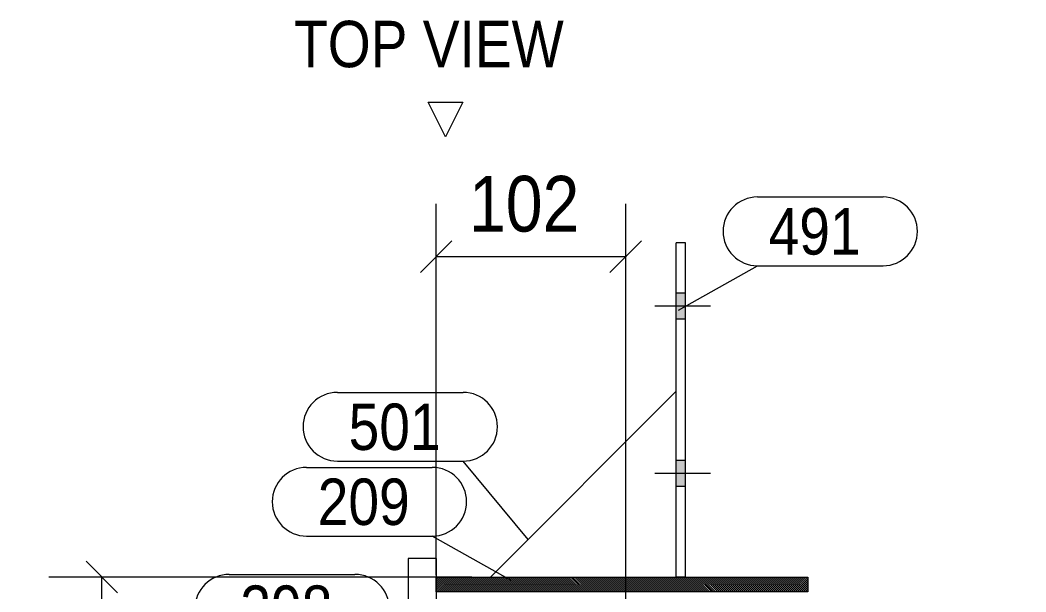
# Model space of a CAD drawing. Header units: millimetres. Extents: x 2 to 825, y 1 to 579.
# Drawn here: x 612.6 to 666.7, y 285.3 to 316.1 of the extents above; entities that cross this region are included whole.
import ezdxf

# ---------------------------------------------------------------- set-up
doc = ezdxf.new("R2010")
doc.units = ezdxf.units.MM
doc.linetypes.add('XKITLINE00', pattern=[0])
doc.linetypes.add('XKITLINE01', pattern=[4, 1, -1, 1, -1])
for name, color, linetype, lineweight in [('Bolt', 3, 'Continuous', 0), ('Dimensions', 7, 'Continuous', 0), ('OtherObjectType', 7, 'Continuous', 0), ('Part', 2, 'Continuous', 0), ('PartMark', 7, 'Continuous', 0)]:
    doc.layers.add(name, color=color, linetype=linetype, lineweight=lineweight)
doc.styles.add('ARIAL', font='ARIAL.TTF')

# ---------------------------------------------------------------- blocks, each defined once
blk = doc.blocks.new('*A3')
at = {"layer": 'Part', "color": 7, "linetype": 'XKITLINE00', "lineweight": 0}
for p, q in [((635.665, 285.3), (634.954, 286.01)), ((635.557, 285.3), (634.954, 285.903)), ((635.773, 285.3), (634.975, 286.098)), ((635.88, 285.3), (635.08, 286.1)), ((635.988, 285.3), (635.188, 286.1)), ((636.096, 285.3), (635.296, 286.1)), ((636.204, 285.3), (635.404, 286.1)), ((636.311, 285.3), (635.511, 286.1)), ((636.419, 285.3), (635.619, 286.1)), ((636.527, 285.3), (635.727, 286.1)), ((636.635, 285.3), (635.835, 286.1)), ((636.742, 285.3), (635.942, 286.1)), ((636.85, 285.3), (636.05, 286.1)), ((636.958, 285.3), (636.158, 286.1)), ((637.066, 285.3), (636.266, 286.1)), ((637.173, 285.3), (636.373, 286.1)), ((637.281, 285.3), (636.481, 286.1)), ((637.389, 285.3), (636.589, 286.1)), ((637.497, 285.3), (636.697, 286.1)), ((637.604, 285.3), (636.804, 286.1)), ((637.712, 285.3), (636.912, 286.1)), ((637.82, 285.3), (637.02, 286.1)), ((637.928, 285.3), (637.128, 286.1)), ((638.036, 285.3), (637.236, 286.1)), ((638.143, 285.3), (637.343, 286.1)), ((638.251, 285.3), (637.451, 286.1)), ((638.359, 285.3), (637.559, 286.1)), ((638.467, 285.3), (637.667, 286.1)), ((638.574, 285.3), (637.774, 286.1)), ((638.682, 285.3), (637.882, 286.1)), ((638.79, 285.3), (637.99, 286.1)), ((638.898, 285.3), (638.098, 286.1)), ((639.005, 285.3), (638.205, 286.1)), ((639.113, 285.3), (638.313, 286.1)), ((639.221, 285.3), (638.421, 286.1)), ((639.329, 285.3), (638.529, 286.1)), ((639.436, 285.3), (638.636, 286.1)), ((639.544, 285.3), (638.744, 286.1)), ((639.652, 285.3), (638.852, 286.1)), ((639.76, 285.3), (638.96, 286.1)), ((639.868, 285.3), (639.068, 286.1)), ((639.975, 285.3), (639.175, 286.1)), ((640.083, 285.3), (639.283, 286.1)), ((640.191, 285.3), (639.391, 286.1)), ((640.299, 285.3), (639.499, 286.1)), ((640.406, 285.3), (639.606, 286.1)), ((640.514, 285.3), (639.714, 286.1)), ((640.622, 285.3), (639.822, 286.1)), ((640.73, 285.3), (639.93, 286.1)), ((640.837, 285.3), (640.037, 286.1)), ((640.945, 285.3), (640.145, 286.1)), ((641.053, 285.3), (640.253, 286.1)), ((641.161, 285.3), (640.361, 286.1)), ((641.268, 285.3), (640.468, 286.1)), ((641.376, 285.3), (640.576, 286.1)), ((641.484, 285.3), (640.684, 286.1)), ((641.592, 285.3), (640.792, 286.1)), ((641.699, 285.3), (640.899, 286.1)), ((641.807, 285.3), (641.007, 286.1)), ((641.915, 285.3), (641.115, 286.1)), ((642.023, 285.3), (641.223, 286.1)), ((642.131, 285.3), (641.331, 286.1)), ((642.238, 285.3), (641.438, 286.1)), ((642.346, 285.3), (641.546, 286.1)), ((642.454, 285.3), (641.654, 286.1)), ((642.562, 285.3), (641.762, 286.1)), ((642.669, 285.3), (641.869, 286.1)), ((642.777, 285.3), (641.977, 286.1)), ((642.885, 285.3), (642.085, 286.1)), ((642.993, 285.3), (642.193, 286.1)), ((643.1, 285.3), (642.3, 286.1)), ((643.208, 285.3), (642.408, 286.1)), ((643.316, 285.3), (642.516, 286.1)), ((643.424, 285.3), (642.624, 286.1)), ((643.531, 285.3), (642.731, 286.1)), ((643.639, 285.3), (642.839, 286.1)), ((643.747, 285.3), (642.947, 286.1)), ((643.855, 285.3), (643.055, 286.1)), ((643.963, 285.3), (643.163, 286.1)), ((644.07, 285.3), (643.27, 286.1)), ((644.178, 285.3), (643.378, 286.1)), ((644.286, 285.3), (643.486, 286.1)), ((644.394, 285.3), (643.594, 286.1)), ((644.501, 285.3), (643.701, 286.1)), ((644.609, 285.3), (643.809, 286.1)), ((644.717, 285.3), (643.917, 286.1)), ((644.825, 285.3), (644.025, 286.1)), ((644.932, 285.3), (644.132, 286.1)), ((645.04, 285.3), (644.24, 286.1)), ((645.148, 285.3), (644.348, 286.1)), ((645.256, 285.3), (644.456, 286.1)), ((645.363, 285.3), (644.563, 286.1)), ((645.471, 285.3), (644.671, 286.1)), ((645.579, 285.3), (644.779, 286.1)), ((645.687, 285.3), (644.887, 286.1)), ((645.794, 285.3), (644.994, 286.1)), ((645.902, 285.3), (645.102, 286.1)), ((646.01, 285.3), (645.21, 286.1)), ((646.118, 285.3), (645.318, 286.1)), ((646.226, 285.3), (645.426, 286.1)), ((646.333, 285.3), (645.533, 286.1)), ((646.441, 285.3), (645.641, 286.1)), ((646.549, 285.3), (645.749, 286.1)), ((646.657, 285.3), (645.857, 286.1)), ((646.764, 285.3), (645.964, 286.1)), ((646.872, 285.3), (646.072, 286.1)), ((646.98, 285.3), (646.18, 286.1)), ((647.088, 285.3), (646.288, 286.1)), ((647.195, 285.3), (646.395, 286.1)), ((647.303, 285.3), (646.503, 286.1)), ((647.411, 285.3), (646.611, 286.1)), ((647.519, 285.3), (646.719, 286.1)), ((647.626, 285.3), (646.826, 286.1)), ((647.734, 285.3), (646.934, 286.1)), ((647.842, 285.3), (647.042, 286.1)), ((647.95, 285.3), (647.15, 286.1)), ((648.058, 285.3), (647.258, 286.1)), ((648.165, 285.3), (647.365, 286.1)), ((648.273, 285.3), (647.473, 286.1)), ((648.381, 285.3), (647.581, 286.1)), ((648.489, 285.3), (647.689, 286.1)), ((648.596, 285.3), (647.796, 286.1)), ((648.704, 285.3), (647.904, 286.1)), ((648.812, 285.3), (648.012, 286.1)), ((648.92, 285.3), (648.12, 286.1)), ((649.027, 285.3), (648.227, 286.1)), ((649.135, 285.3), (648.335, 286.1)), ((649.243, 285.3), (648.443, 286.1)), ((649.351, 285.3), (648.551, 286.1)), ((649.458, 285.3), (648.658, 286.1)), ((649.566, 285.3), (648.766, 286.1)), ((649.674, 285.3), (648.874, 286.1)), ((649.782, 285.3), (648.982, 286.1)), ((649.889, 285.3), (649.089, 286.1)), ((649.997, 285.3), (649.197, 286.1)), ((650.105, 285.3), (649.305, 286.1)), ((650.213, 285.3), (649.413, 286.1)), ((650.321, 285.3), (649.521, 286.1)), ((650.428, 285.3), (649.628, 286.1)), ((650.536, 285.3), (649.736, 286.1)), ((650.644, 285.3), (649.844, 286.1)), ((650.752, 285.3), (649.952, 286.1)), ((650.859, 285.3), (650.059, 286.1)), ((650.967, 285.3), (650.167, 286.1)), ((651.075, 285.3), (650.275, 286.1)), ((651.183, 285.3), (650.383, 286.1)), ((651.29, 285.3), (650.49, 286.1)), ((651.398, 285.3), (650.598, 286.1)), ((651.506, 285.3), (650.706, 286.1)), ((651.614, 285.3), (650.814, 286.1)), ((651.721, 285.3), (650.921, 286.1)), ((651.829, 285.3), (651.029, 286.1)), ((651.937, 285.3), (651.137, 286.1)), ((652.045, 285.3), (651.245, 286.1)), ((652.153, 285.3), (651.353, 286.1)), ((652.26, 285.3), (651.46, 286.1)), ((652.368, 285.3), (651.568, 286.1)), ((652.476, 285.3), (651.676, 286.1)), ((652.584, 285.3), (651.784, 286.1)), ((652.691, 285.3), (651.891, 286.1)), ((652.799, 285.3), (651.999, 286.1)), ((652.907, 285.3), (652.107, 286.1)), ((653.015, 285.3), (652.215, 286.1)), ((653.122, 285.3), (652.322, 286.1)), ((653.23, 285.3), (652.43, 286.1)), ((653.338, 285.3), (652.538, 286.1)), ((653.446, 285.3), (652.646, 286.1)), ((653.553, 285.3), (652.753, 286.1)), ((653.661, 285.3), (652.861, 286.1)), ((653.769, 285.3), (652.969, 286.1)), ((653.877, 285.3), (653.077, 286.1)), ((653.984, 285.3), (653.184, 286.1)), ((654.092, 285.3), (653.292, 286.1)), ((654.2, 285.3), (653.4, 286.1)), ((654.308, 285.3), (653.508, 286.1)), ((654.416, 285.3), (653.616, 286.1)), ((654.523, 285.3), (653.723, 286.1)), ((654.631, 285.3), (653.831, 286.1)), ((654.739, 285.3), (653.939, 286.1)), ((654.847, 285.3), (654.047, 286.1)), ((654.954, 285.3), (654.154, 286.1)), ((654.954, 285.408), (654.262, 286.1)), ((654.954, 285.516), (654.37, 286.1)), ((654.954, 285.623), (654.478, 286.1)), ((654.954, 285.731), (654.585, 286.1)), ((654.954, 285.839), (654.693, 286.1)), ((654.954, 285.947), (654.801, 286.1)), ((654.929, 286.08), (654.909, 286.1)), ((635.449, 285.3), (634.954, 285.795)), ((635.341, 285.3), (634.954, 285.687)), ((635.234, 285.3), (634.954, 285.579)), ((635.126, 285.3), (634.954, 285.472)), ((654.954, 285.3), (654.954, 285.3))]:
    blk.add_line(p, q, dxfattribs=at)
blk = doc.blocks.new('*A44')
at = {"layer": 'Bolt'}
for points in [[(647.874, 301.4), (648.374, 301.4), (648.374, 300), (647.874, 300)], [(647.874, 301.4), (648.374, 301.4), (648.374, 300), (647.874, 300)], [(647.874, 292.4), (648.374, 292.4), (648.374, 291), (647.874, 291)], [(647.874, 292.4), (648.374, 292.4), (648.374, 291), (647.874, 291)]]:
    blk.add_hatch(color=3, dxfattribs=at).paths.add_polyline_path(points, flags=17)
at = {"layer": 'Bolt', "color": 3, "linetype": 'XKITLINE00', "lineweight": 0}
for p, q in [((647.874, 301.4), (648.374, 301.4)), ((647.874, 301.4), (648.374, 301.4)), ((646.714, 300.7), (649.714, 300.7)), ((646.714, 300.7), (649.714, 300.7)), ((647.874, 300), (648.374, 300)), ((647.874, 300), (648.374, 300)), ((647.874, 292.4), (648.374, 292.4)), ((647.874, 292.4), (648.374, 292.4)), ((646.714, 291.7), (649.714, 291.7)), ((646.714, 291.7), (649.714, 291.7)), ((647.874, 291), (648.374, 291)), ((647.874, 291), (648.374, 291))]:
    blk.add_line(p, q, dxfattribs=at)
blk = doc.blocks.new('*A47')
at = {"layer": 'Part', "color": 2, "linetype": 'XKITLINE00', "lineweight": 0}
blk.add_line((647.874, 296.1), (637.874, 286.1), dxfattribs=at)
at = {"layer": 'Part', "color": 7, "linetype": 'XKITLINE01', "lineweight": 0}
for p, q in [((647.874, 286.1), (647.874, 296.1)), ((637.874, 286.1), (647.874, 286.1))]:
    blk.add_line(p, q, dxfattribs=at)
blk = doc.blocks.new('*A48')
at = {"layer": 'Part', "color": 2, "linetype": 'XKITLINE00', "lineweight": 0}
for p, q in [((647.874, 286.1), (647.874, 304.1)), ((648.374, 304.1), (647.874, 304.1)), ((648.374, 286.1), (648.374, 304.1))]:
    blk.add_line(p, q, dxfattribs=at)
at = {"layer": 'Part', "color": 7, "linetype": 'XKITLINE01', "lineweight": 0}
blk.add_line((648.374, 286.1), (647.874, 286.1), dxfattribs=at)
blk = doc.blocks.new('*A51')
at = {"layer": 'Part', "color": 2, "linetype": 'XKITLINE00', "lineweight": 0}
for p, q in [((634.954, 287.1), (633.454, 287.1)), ((633.454, 287.1), (633.457, 247.6)), ((634.954, 287.1), (634.954, 286.1)), ((634.954, 285.3), (634.957, 249.4)), ((634.957, 247.6), (634.957, 248.6)), ((633.457, 247.6), (634.957, 247.6))]:
    blk.add_line(p, q, dxfattribs=at)
at = {"layer": 'Part', "color": 7, "linetype": 'XKITLINE01', "lineweight": 0}
for p, q in [((634.954, 286.1), (634.954, 285.3)), ((634.957, 248.6), (634.957, 249.4))]:
    blk.add_line(p, q, dxfattribs=at)
blk = doc.blocks.new('*A53')
at = {"layer": 'Part', "color": 2, "linetype": 'XKITLINE00', "lineweight": 0}
for p, q in [((634.954, 285.3), (634.954, 286.1)), ((634.954, 286.1), (654.954, 286.1)), ((654.954, 286.1), (654.954, 285.3)), ((654.954, 285.3), (634.954, 285.3))]:
    blk.add_line(p, q, dxfattribs=at)
blk = doc.blocks.new('*A132')
at = {"layer": 'Dimensions', "color": 7, "linetype": 'XKITLINE00', "lineweight": 0}
for p, q in [((616.106, 286.949), (617.803, 285.251)), ((636.874, 286.1), (614.104, 286.1)), ((616.954, 279.1), (616.954, 286.1)), ((616.106, 279.948), (617.803, 278.251)), ((629.355, 279.1), (614.104, 279.1))]:
    blk.add_line(p, q, dxfattribs=at)
at = {"layer": 'Dimensions', "color": 3}
for p in [(616.954, 286.1), (616.954, 279.1)]:
    blk.add_point(p, dxfattribs=at)
at = {"layer": 'Dimensions', "color": 3, "style": 'ARIAL', "width": 0.85}
blk.add_text('70', height=3, rotation=90.0002, dxfattribs=at).set_placement((615.604, 280.375))
blk = doc.blocks.new('*A133')
at = {"layer": 'Dimensions', "color": 7, "linetype": 'XKITLINE00', "lineweight": 0}
for p, q in [((634.954, 286.2), (634.954, 306.2)), ((645.154, 284.7), (645.154, 306.2)), ((635.803, 304.199), (634.106, 302.501)), ((646.003, 304.199), (644.306, 302.501)), ((634.954, 303.35), (645.154, 303.35))]:
    blk.add_line(p, q, dxfattribs=at)
at = {"layer": 'Dimensions', "color": 3}
for p in [(634.954, 303.35), (645.154, 303.35)]:
    blk.add_point(p, dxfattribs=at)
at = {"layer": 'Dimensions', "color": 3, "style": 'ARIAL', "width": 0.85}
blk.add_text('102', height=3, dxfattribs=at).set_placement((636.717, 304.7))
blk = doc.blocks.new('*A136')
at = {"layer": 'PartMark', "color": 7, "linetype": 'XKITLINE00', "lineweight": 0}
for p, q in [((629.641, 296.041), (636.404, 296.041)), ((629.641, 292.341), (636.404, 292.341)), ((639.904, 288.129), (636.404, 292.341))]:
    blk.add_line(p, q, dxfattribs=at)
for centre, start, end in [((629.641, 294.191), 90, 270), ((636.404, 294.191), 270, 90)]:
    blk.add_arc(centre, 1.85, start, end, dxfattribs=at)
at = {"layer": 'PartMark', "color": 3, "style": 'ARIAL', "width": 0.85}
blk.add_text('501', height=2.5, dxfattribs=at).set_placement((630.241, 292.941))
blk = doc.blocks.new('*A137')
at = {"layer": 'PartMark', "color": 7, "linetype": 'XKITLINE00', "lineweight": 0}
for p, q in [((652.246, 306.563), (659.009, 306.563)), ((648.004, 300.471), (652.246, 302.863)), ((652.246, 302.863), (659.009, 302.863))]:
    blk.add_line(p, q, dxfattribs=at)
for centre, start, end in [((652.246, 304.713), 90, 270), ((659.009, 304.713), 270, 90)]:
    blk.add_arc(centre, 1.85, start, end, dxfattribs=at)
at = {"layer": 'PartMark', "color": 3, "style": 'ARIAL', "width": 0.85}
blk.add_text('491', height=2.5, dxfattribs=at).set_placement((652.846, 303.463))
blk = doc.blocks.new('*A138')
at = {"layer": 'PartMark', "color": 7, "linetype": 'XKITLINE00', "lineweight": 0}
for p, q in [((623.817, 286.245), (630.58, 286.245)), ((623.817, 282.545), (630.58, 282.545)), ((636.944, 278.031), (630.58, 282.545))]:
    blk.add_line(p, q, dxfattribs=at)
for centre, start, end in [((623.817, 284.395), 90, 270), ((630.58, 284.395), 270, 90)]:
    blk.add_arc(centre, 1.85, start, end, dxfattribs=at)
at = {"layer": 'PartMark', "color": 3, "style": 'ARIAL', "width": 0.85}
blk.add_text('398', height=2.5, dxfattribs=at).set_placement((624.417, 283.145))
blk = doc.blocks.new('*A142')
at = {"layer": 'PartMark', "color": 7, "linetype": 'XKITLINE00', "lineweight": 0}
for p, q in [((627.978, 292.003), (634.741, 292.003)), ((627.978, 288.303), (634.741, 288.303)), ((638.984, 285.911), (634.741, 288.303))]:
    blk.add_line(p, q, dxfattribs=at)
for centre, start, end in [((627.978, 290.153), 90, 270), ((634.741, 290.153), 270, 90)]:
    blk.add_arc(centre, 1.85, start, end, dxfattribs=at)
at = {"layer": 'PartMark', "color": 3, "style": 'ARIAL', "width": 0.85}
blk.add_text('209', height=2.5, dxfattribs=at).set_placement((628.578, 288.903))
blk = doc.blocks.new('*A143')
at = {"layer": 'OtherObjectType', "color": 7, "linetype": 'XKITLINE00', "lineweight": 0}
for p, q in [((635.457, 309.8), (634.519, 311.675)), ((634.519, 311.675), (636.394, 311.675)), ((636.394, 311.675), (635.457, 309.8)), ((635.457, 309.8), (635.457, 309.8)), ((660.409, 269.825), (662.284, 270.763)), ((662.284, 270.763), (662.284, 268.888)), ((662.284, 268.888), (660.409, 269.825)), ((660.409, 269.825), (660.409, 269.825)), ((636.553, 225.1), (643.611, 225.1))]:
    blk.add_line(p, q, dxfattribs=at)
at = {"layer": 'OtherObjectType', "color": 7, "style": 'ARIAL', "width": 0.85}
for s, p in [('TOP VIEW', (627.306, 313.55)), ('B', (636.553, 225.85)), ('B', (641.386, 225.85)), ('-', (639.527, 225.85))]:
    blk.add_text(s, height=2.5, dxfattribs=at).set_placement(p)
blk.add_text('FRONT VIEW', height=2.5, rotation=90, dxfattribs=at).set_placement((666.659, 259.361))

msp = doc.modelspace()

# ---------------------------------------------------------------- block references
at = {"lineweight": 0}
for name in ['*A133', '*A137', '*A48', '*A44', '*A136', '*A47', '*A142', '*A132', '*A51', '*A138', '*A3', '*A53']:
    msp.add_blockref(name, (0, 0), dxfattribs=at)
at = {"layer": 'OtherObjectType', "lineweight": 0}
msp.add_blockref('*A143', (0, 0), dxfattribs=at)

doc.saveas('drawing.dxf')
